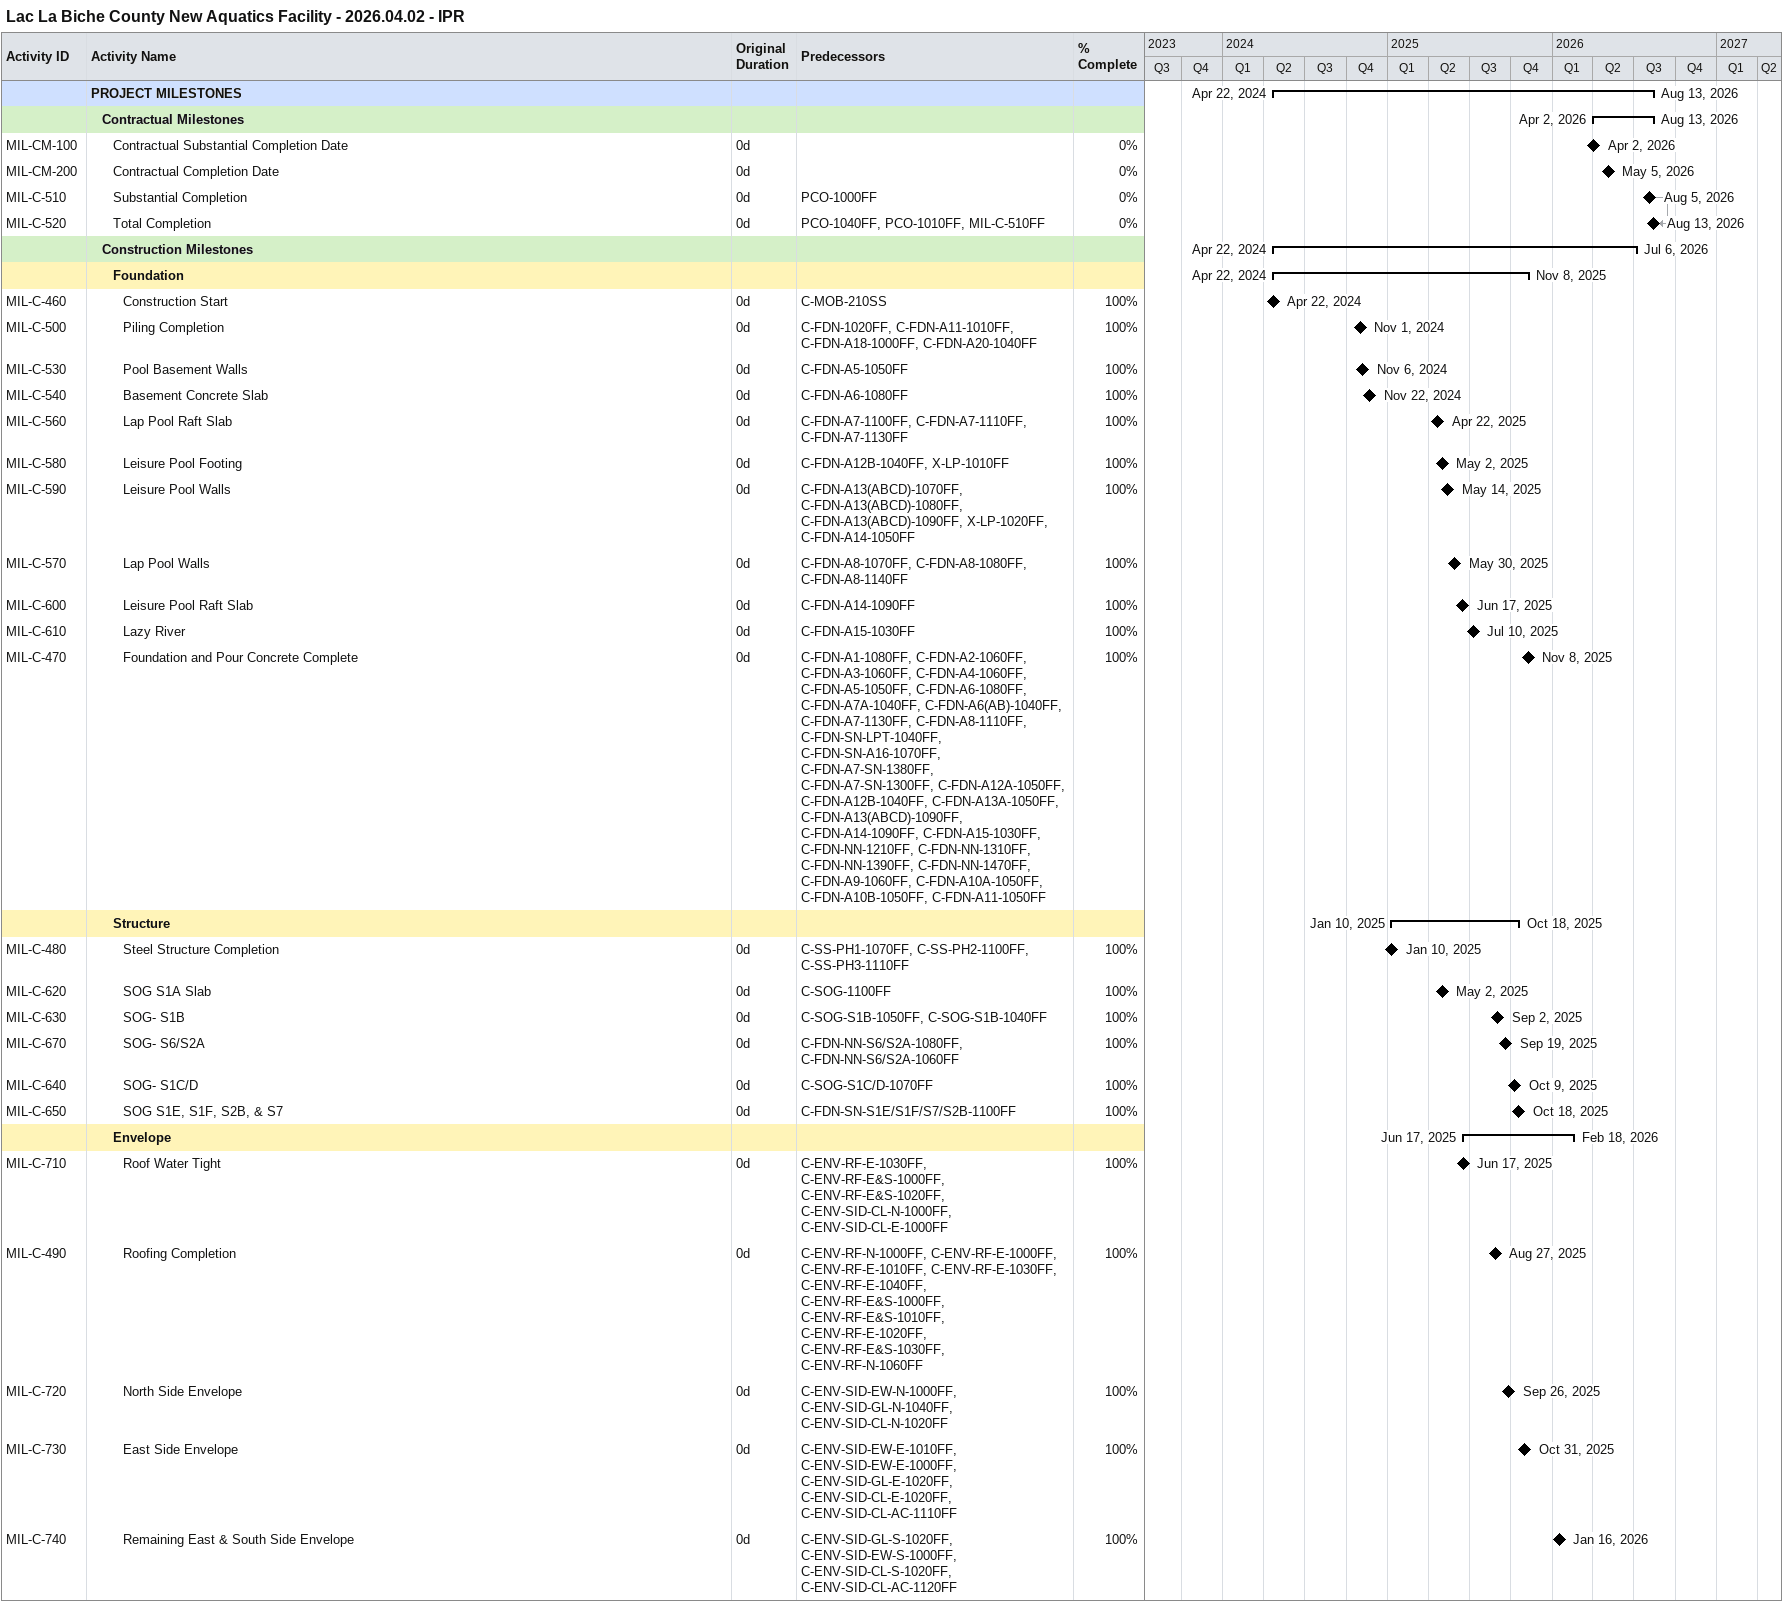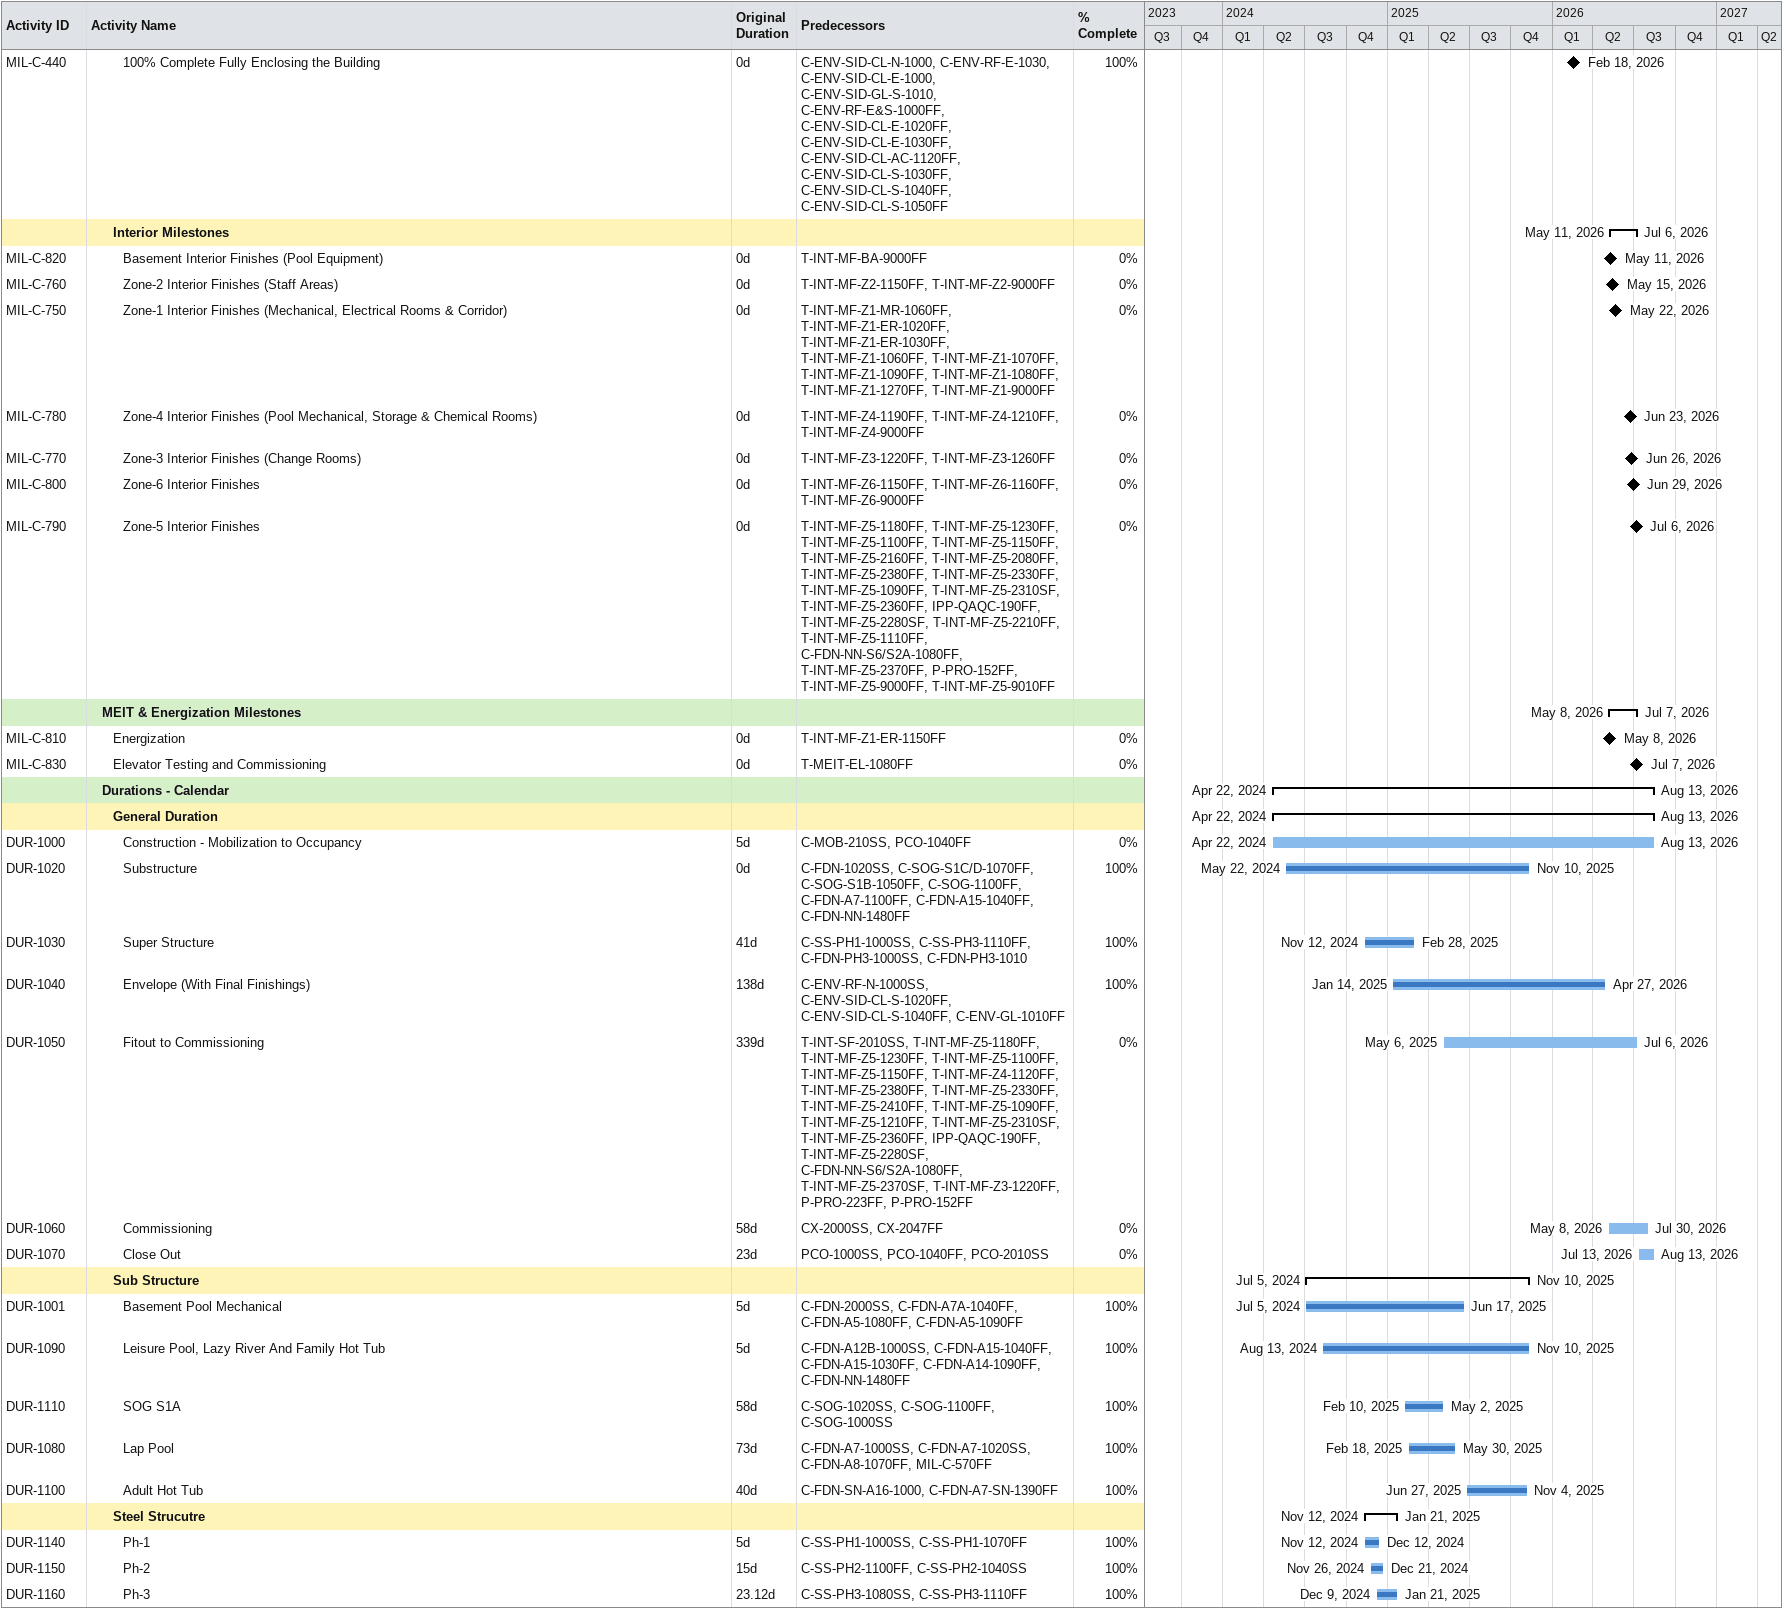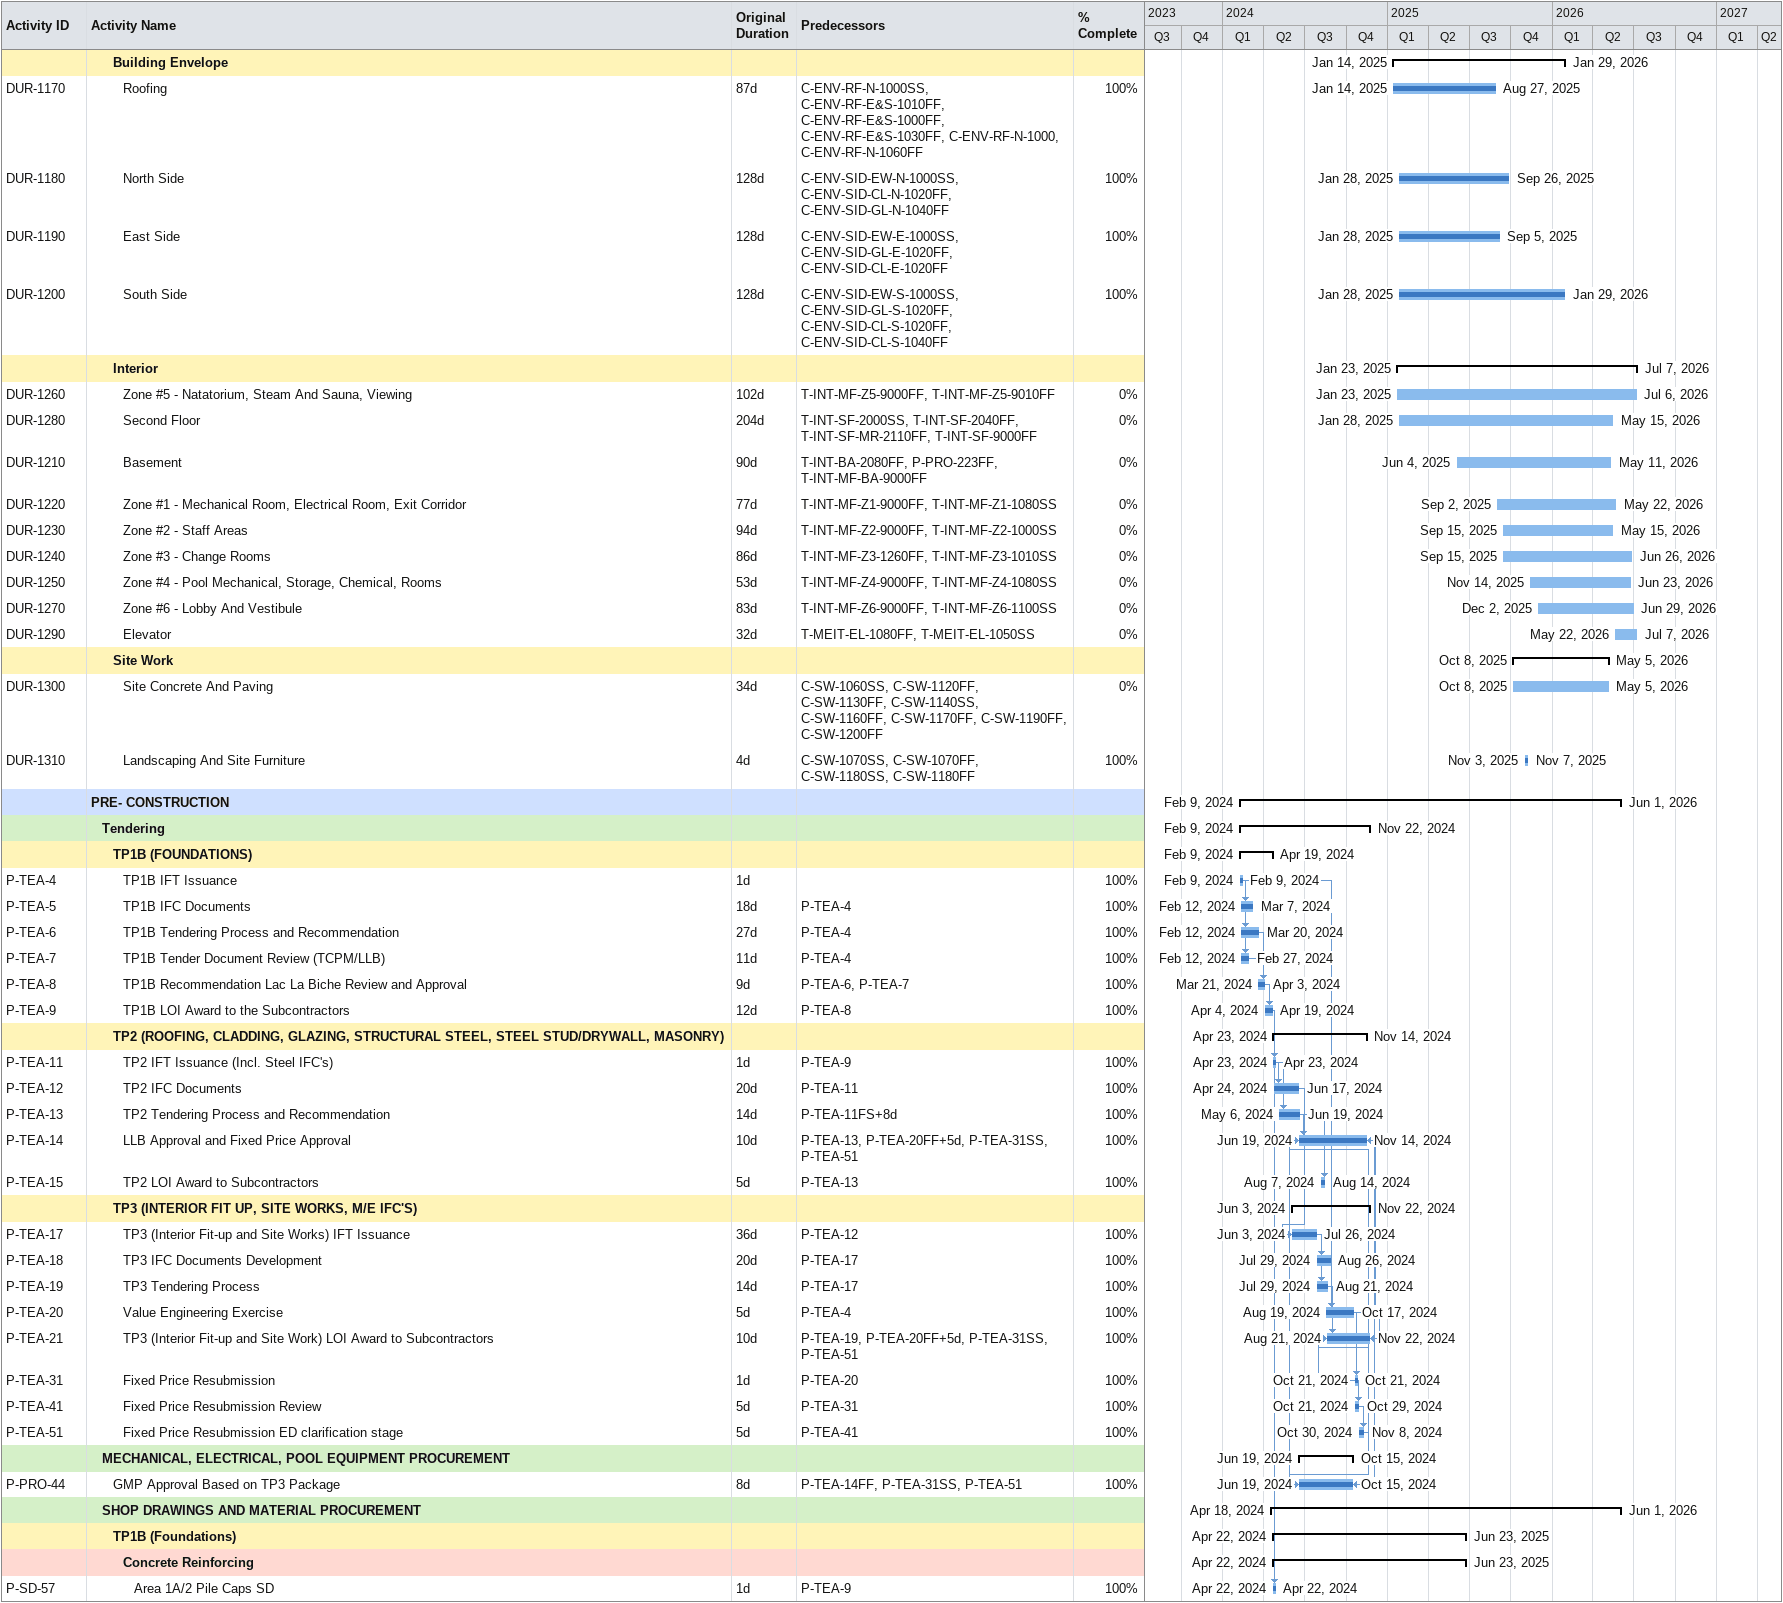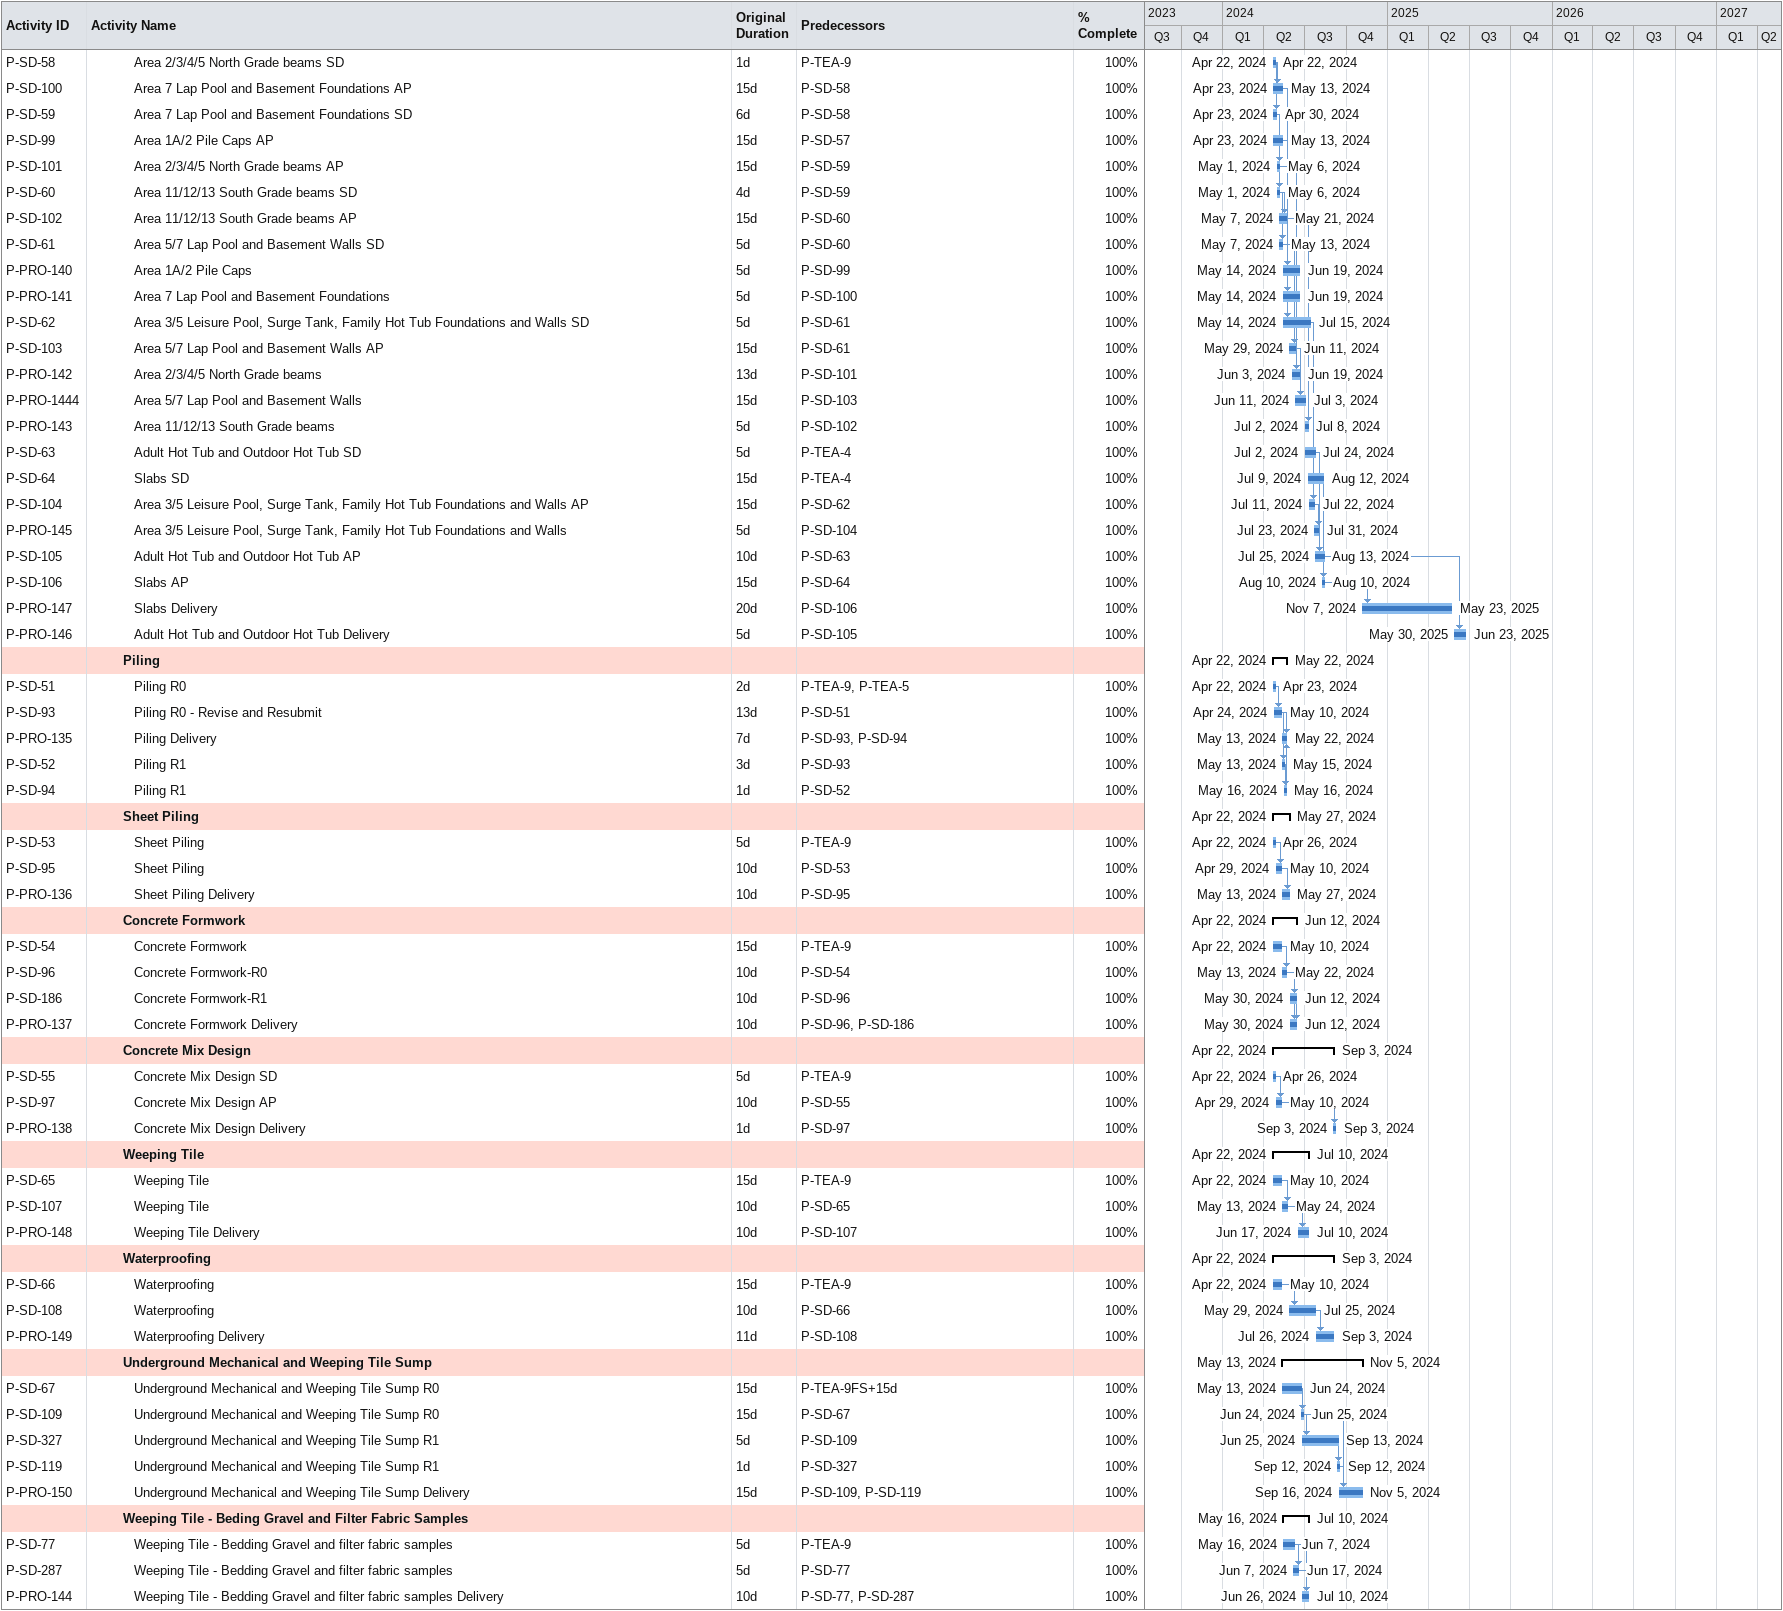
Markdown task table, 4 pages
Lac La Biche County New Aquatics Facility - 2026.04.02 - IPR

| ID | Level | Task | Original duration | Start | Finish | Predecessors | % complete |
|---|---|---|---|---|---|---|---|
|  | 1 | **PROJECT MILESTONES** |  | 2024-04-22 | 2026-08-13 |  |  |
|  | 2 | **Contractual Milestones** |  | 2026-04-02 | 2026-08-13 |  |  |
| MIL-CM-100 | 3 | Contractual Substantial Completion Date | 0d | 2026-04-02 | 2026-04-02 |  | 0 |
| MIL-CM-200 | 3 | Contractual Completion Date | 0d | 2026-05-05 | 2026-05-05 |  | 0 |
| MIL-C-510 | 3 | Substantial Completion | 0d | 2026-08-05 | 2026-08-05 | PCO-1000FF | 0 |
| MIL-C-520 | 3 | Total Completion | 0d | 2026-08-13 | 2026-08-13 | PCO-1040FF, PCO-1010FF, MIL-C-510FF | 0 |
|  | 2 | **Construction Milestones** |  | 2024-04-22 | 2026-07-06 |  |  |
|  | 3 | **Foundation** |  | 2024-04-22 | 2025-11-08 |  |  |
| MIL-C-460 | 4 | Construction Start | 0d | 2024-04-22 | 2024-04-22 | C-MOB-210SS | 100 |
| MIL-C-500 | 4 | Piling Completion | 0d | 2024-11-01 | 2024-11-01 | C-FDN-1020FF, C-FDN-A11-1010FF, C-FDN-A18-1000FF, C-FDN-A20-1040FF | 100 |
| MIL-C-530 | 4 | Pool Basement Walls | 0d | 2024-11-06 | 2024-11-06 | C-FDN-A5-1050FF | 100 |
| MIL-C-540 | 4 | Basement Concrete Slab | 0d | 2024-11-22 | 2024-11-22 | C-FDN-A6-1080FF | 100 |
| MIL-C-560 | 4 | Lap Pool Raft Slab | 0d | 2025-04-22 | 2025-04-22 | C-FDN-A7-1100FF, C-FDN-A7-1110FF, C-FDN-A7-1130FF | 100 |
| MIL-C-580 | 4 | Leisure Pool Footing | 0d | 2025-05-02 | 2025-05-02 | C-FDN-A12B-1040FF, X-LP-1010FF | 100 |
| MIL-C-590 | 4 | Leisure Pool Walls | 0d | 2025-05-14 | 2025-05-14 | C-FDN-A13(ABCD)-1070FF, C-FDN-A13(ABCD)-1080FF, C-FDN-A13(ABCD)-1090FF, X-LP-1020FF, C-FDN-A14-1050FF | 100 |
| MIL-C-570 | 4 | Lap Pool Walls | 0d | 2025-05-30 | 2025-05-30 | C-FDN-A8-1070FF, C-FDN-A8-1080FF, C-FDN-A8-1140FF | 100 |
| MIL-C-600 | 4 | Leisure Pool Raft Slab | 0d | 2025-06-17 | 2025-06-17 | C-FDN-A14-1090FF | 100 |
| MIL-C-610 | 4 | Lazy River | 0d | 2025-07-10 | 2025-07-10 | C-FDN-A15-1030FF | 100 |
| MIL-C-470 | 4 | Foundation and Pour Concrete Complete | 0d | 2025-11-08 | 2025-11-08 | C-FDN-A1-1080FF, C-FDN-A2-1060FF, C-FDN-A3-1060FF, C-FDN-A4-1060FF, C-FDN-A5-1050FF, C-FDN-A6-1080FF, C-FDN-A7A-1040FF, C-FDN-A6(AB)-1040FF, C-FDN-A7-1130FF, C-FDN-A8-1110FF, C-FDN-SN-LPT-1040FF, C-FDN-SN-A16-1070FF, C-FDN-A7-SN-1380FF, C-FDN-A7-SN-1300FF, C-FDN-A12A-1050FF, C-FDN-A12B-1040FF, C-FDN-A13A-1050FF, C-FDN-A13(ABCD)-1090FF, C-FDN-A14-1090FF, C-FDN-A15-1030FF, C-FDN-NN-1210FF, C-FDN-NN-1310FF, C-FDN-NN-1390FF, C-FDN-NN-1470FF, C-FDN-A9-1060FF, C-FDN-A10A-1050FF, C-FDN-A10B-1050FF, C-FDN-A11-1050FF | 100 |
|  | 3 | **Structure** |  | 2025-01-10 | 2025-10-18 |  |  |
| MIL-C-480 | 4 | Steel Structure Completion | 0d | 2025-01-10 | 2025-01-10 | C-SS-PH1-1070FF, C-SS-PH2-1100FF, C-SS-PH3-1110FF | 100 |
| MIL-C-620 | 4 | SOG S1A Slab | 0d | 2025-05-02 | 2025-05-02 | C-SOG-1100FF | 100 |
| MIL-C-630 | 4 | SOG- S1B | 0d | 2025-09-02 | 2025-09-02 | C-SOG-S1B-1050FF, C-SOG-S1B-1040FF | 100 |
| MIL-C-670 | 4 | SOG- S6/S2A | 0d | 2025-09-19 | 2025-09-19 | C-FDN-NN-S6/S2A-1080FF, C-FDN-NN-S6/S2A-1060FF | 100 |
| MIL-C-640 | 4 | SOG- S1C/D | 0d | 2025-10-09 | 2025-10-09 | C-SOG-S1C/D-1070FF | 100 |
| MIL-C-650 | 4 | SOG S1E, S1F, S2B, & S7 | 0d | 2025-10-18 | 2025-10-18 | C-FDN-SN-S1E/S1F/S7/S2B-1100FF | 100 |
|  | 3 | **Envelope** |  | 2025-06-17 | 2026-02-18 |  |  |
| MIL-C-710 | 4 | Roof Water Tight | 0d | 2025-06-17 | 2025-06-17 | C-ENV-RF-E-1030FF, C-ENV-RF-E&S-1000FF, C-ENV-RF-E&S-1020FF, C-ENV-SID-CL-N-1000FF, C-ENV-SID-CL-E-1000FF | 100 |
| MIL-C-490 | 4 | Roofing Completion | 0d | 2025-08-27 | 2025-08-27 | C-ENV-RF-N-1000FF, C-ENV-RF-E-1000FF, C-ENV-RF-E-1010FF, C-ENV-RF-E-1030FF, C-ENV-RF-E-1040FF, C-ENV-RF-E&S-1000FF, C-ENV-RF-E&S-1010FF, C-ENV-RF-E-1020FF, C-ENV-RF-E&S-1030FF, C-ENV-RF-N-1060FF | 100 |
| MIL-C-720 | 4 | North Side Envelope | 0d | 2025-09-26 | 2025-09-26 | C-ENV-SID-EW-N-1000FF, C-ENV-SID-GL-N-1040FF, C-ENV-SID-CL-N-1020FF | 100 |
| MIL-C-730 | 4 | East Side Envelope | 0d | 2025-10-31 | 2025-10-31 | C-ENV-SID-EW-E-1010FF, C-ENV-SID-EW-E-1000FF, C-ENV-SID-GL-E-1020FF, C-ENV-SID-CL-E-1020FF, C-ENV-SID-CL-AC-1110FF | 100 |
| MIL-C-740 | 4 | Remaining East & South Side Envelope | 0d | 2026-01-16 | 2026-01-16 | C-ENV-SID-GL-S-1020FF, C-ENV-SID-EW-S-1000FF, C-ENV-SID-CL-S-1020FF, C-ENV-SID-CL-AC-1120FF | 100 |
| MIL-C-440 | 4 | 100% Complete Fully Enclosing the Building | 0d | 2026-02-18 | 2026-02-18 | C-ENV-SID-CL-N-1000, C-ENV-RF-E-1030, C-ENV-SID-CL-E-1000, C-ENV-SID-GL-S-1010, C-ENV-RF-E&S-1000FF, C-ENV-SID-CL-E-1020FF, C-ENV-SID-CL-E-1030FF, C-ENV-SID-CL-AC-1120FF, C-ENV-SID-CL-S-1030FF, C-ENV-SID-CL-S-1040FF, C-ENV-SID-CL-S-1050FF | 100 |
|  | 3 | **Interior Milestones** |  | 2026-05-11 | 2026-07-06 |  |  |
| MIL-C-820 | 4 | Basement Interior Finishes (Pool Equipment) | 0d | 2026-05-11 | 2026-05-11 | T-INT-MF-BA-9000FF | 0 |
| MIL-C-760 | 4 | Zone-2 Interior Finishes (Staff Areas) | 0d | 2026-05-15 | 2026-05-15 | T-INT-MF-Z2-1150FF, T-INT-MF-Z2-9000FF | 0 |
| MIL-C-750 | 4 | Zone-1 Interior Finishes (Mechanical, Electrical Rooms & Corridor) | 0d | 2026-05-22 | 2026-05-22 | T-INT-MF-Z1-MR-1060FF, T-INT-MF-Z1-ER-1020FF, T-INT-MF-Z1-ER-1030FF, T-INT-MF-Z1-1060FF, T-INT-MF-Z1-1070FF, T-INT-MF-Z1-1090FF, T-INT-MF-Z1-1080FF, T-INT-MF-Z1-1270FF, T-INT-MF-Z1-9000FF | 0 |
| MIL-C-780 | 4 | Zone-4 Interior Finishes (Pool Mechanical, Storage & Chemical Rooms) | 0d | 2026-06-23 | 2026-06-23 | T-INT-MF-Z4-1190FF, T-INT-MF-Z4-1210FF, T-INT-MF-Z4-9000FF | 0 |
| MIL-C-770 | 4 | Zone-3 Interior Finishes (Change Rooms) | 0d | 2026-06-26 | 2026-06-26 | T-INT-MF-Z3-1220FF, T-INT-MF-Z3-1260FF | 0 |
| MIL-C-800 | 4 | Zone-6 Interior Finishes | 0d | 2026-06-29 | 2026-06-29 | T-INT-MF-Z6-1150FF, T-INT-MF-Z6-1160FF, T-INT-MF-Z6-9000FF | 0 |
| MIL-C-790 | 4 | Zone-5 Interior Finishes | 0d | 2026-07-06 | 2026-07-06 | T-INT-MF-Z5-1180FF, T-INT-MF-Z5-1230FF, T-INT-MF-Z5-1100FF, T-INT-MF-Z5-1150FF, T-INT-MF-Z5-2160FF, T-INT-MF-Z5-2080FF, T-INT-MF-Z5-2380FF, T-INT-MF-Z5-2330FF, T-INT-MF-Z5-1090FF, T-INT-MF-Z5-2310SF, T-INT-MF-Z5-2360FF, IPP-QAQC-190FF, T-INT-MF-Z5-2280SF, T-INT-MF-Z5-2210FF, T-INT-MF-Z5-1110FF, C-FDN-NN-S6/S2A-1080FF, T-INT-MF-Z5-2370FF, P-PRO-152FF, T-INT-MF-Z5-9000FF, T-INT-MF-Z5-9010FF | 0 |
|  | 2 | **MEIT & Energization Milestones** |  | 2026-05-08 | 2026-07-07 |  |  |
| MIL-C-810 | 3 | Energization | 0d | 2026-05-08 | 2026-05-08 | T-INT-MF-Z1-ER-1150FF | 0 |
| MIL-C-830 | 3 | Elevator Testing and Commissioning | 0d | 2026-07-07 | 2026-07-07 | T-MEIT-EL-1080FF | 0 |
|  | 2 | **Durations - Calendar** |  | 2024-04-22 | 2026-08-13 |  |  |
|  | 3 | **General Duration** |  | 2024-04-22 | 2026-08-13 |  |  |
| DUR-1000 | 4 | Construction - Mobilization to Occupancy | 5d | 2024-04-22 | 2026-08-13 | C-MOB-210SS, PCO-1040FF | 0 |
| DUR-1020 | 4 | Substructure | 0d | 2024-05-22 | 2025-11-10 | C-FDN-1020SS, C-SOG-S1C/D-1070FF, C-SOG-S1B-1050FF, C-SOG-1100FF, C-FDN-A7-1100FF, C-FDN-A15-1040FF, C-FDN-NN-1480FF | 100 |
| DUR-1030 | 4 | Super Structure | 41d | 2024-11-12 | 2025-02-28 | C-SS-PH1-1000SS, C-SS-PH3-1110FF, C-FDN-PH3-1000SS, C-FDN-PH3-1010 | 100 |
| DUR-1040 | 4 | Envelope (With Final Finishings) | 138d | 2025-01-14 | 2026-04-27 | C-ENV-RF-N-1000SS, C-ENV-SID-CL-S-1020FF, C-ENV-SID-CL-S-1040FF, C-ENV-GL-1010FF | 100 |
| DUR-1050 | 4 | Fitout to Commissioning | 339d | 2025-05-06 | 2026-07-06 | T-INT-SF-2010SS, T-INT-MF-Z5-1180FF, T-INT-MF-Z5-1230FF, T-INT-MF-Z5-1100FF, T-INT-MF-Z5-1150FF, T-INT-MF-Z4-1120FF, T-INT-MF-Z5-2380FF, T-INT-MF-Z5-2330FF, T-INT-MF-Z5-2410FF, T-INT-MF-Z5-1090FF, T-INT-MF-Z5-1210FF, T-INT-MF-Z5-2310SF, T-INT-MF-Z5-2360FF, IPP-QAQC-190FF, T-INT-MF-Z5-2280SF, C-FDN-NN-S6/S2A-1080FF, T-INT-MF-Z5-2370SF, T-INT-MF-Z3-1220FF, P-PRO-223FF, P-PRO-152FF | 0 |
| DUR-1060 | 4 | Commissioning | 58d | 2026-05-08 | 2026-07-30 | CX-2000SS, CX-2047FF | 0 |
| DUR-1070 | 4 | Close Out | 23d | 2026-07-13 | 2026-08-13 | PCO-1000SS, PCO-1040FF, PCO-2010SS | 0 |
|  | 3 | **Sub Structure** |  | 2024-07-05 | 2025-11-10 |  |  |
| DUR-1001 | 4 | Basement Pool Mechanical | 5d | 2024-07-05 | 2025-06-17 | C-FDN-2000SS, C-FDN-A7A-1040FF, C-FDN-A5-1080FF, C-FDN-A5-1090FF | 100 |
| DUR-1090 | 4 | Leisure Pool, Lazy River And Family Hot Tub | 5d | 2024-08-13 | 2025-11-10 | C-FDN-A12B-1000SS, C-FDN-A15-1040FF, C-FDN-A15-1030FF, C-FDN-A14-1090FF, C-FDN-NN-1480FF | 100 |
| DUR-1110 | 4 | SOG S1A | 58d | 2025-02-10 | 2025-05-02 | C-SOG-1020SS, C-SOG-1100FF, C-SOG-1000SS | 100 |
| DUR-1080 | 4 | Lap Pool | 73d | 2025-02-18 | 2025-05-30 | C-FDN-A7-1000SS, C-FDN-A7-1020SS, C-FDN-A8-1070FF, MIL-C-570FF | 100 |
| DUR-1100 | 4 | Adult Hot Tub | 40d | 2025-06-27 | 2025-11-04 | C-FDN-SN-A16-1000, C-FDN-A7-SN-1390FF | 100 |
|  | 3 | **Steel Strucutre** |  | 2024-11-12 | 2025-01-21 |  |  |
| DUR-1140 | 4 | Ph-1 | 5d | 2024-11-12 | 2024-12-12 | C-SS-PH1-1000SS, C-SS-PH1-1070FF | 100 |
| DUR-1150 | 4 | Ph-2 | 15d | 2024-11-26 | 2024-12-21 | C-SS-PH2-1100FF, C-SS-PH2-1040SS | 100 |
| DUR-1160 | 4 | Ph-3 | 23.12d | 2024-12-09 | 2025-01-21 | C-SS-PH3-1080SS, C-SS-PH3-1110FF | 100 |
|  | 3 | **Building Envelope** |  | 2025-01-14 | 2026-01-29 |  |  |
| DUR-1170 | 4 | Roofing | 87d | 2025-01-14 | 2025-08-27 | C-ENV-RF-N-1000SS, C-ENV-RF-E&S-1010FF, C-ENV-RF-E&S-1000FF, C-ENV-RF-E&S-1030FF, C-ENV-RF-N-1000, C-ENV-RF-N-1060FF | 100 |
| DUR-1180 | 4 | North Side | 128d | 2025-01-28 | 2025-09-26 | C-ENV-SID-EW-N-1000SS, C-ENV-SID-CL-N-1020FF, C-ENV-SID-GL-N-1040FF | 100 |
| DUR-1190 | 4 | East Side | 128d | 2025-01-28 | 2025-09-05 | C-ENV-SID-EW-E-1000SS, C-ENV-SID-GL-E-1020FF, C-ENV-SID-CL-E-1020FF | 100 |
| DUR-1200 | 4 | South Side | 128d | 2025-01-28 | 2026-01-29 | C-ENV-SID-EW-S-1000SS, C-ENV-SID-GL-S-1020FF, C-ENV-SID-CL-S-1020FF, C-ENV-SID-CL-S-1040FF | 100 |
|  | 3 | **Interior** |  | 2025-01-23 | 2026-07-07 |  |  |
| DUR-1260 | 4 | Zone #5 - Natatorium, Steam And Sauna, Viewing | 102d | 2025-01-23 | 2026-07-06 | T-INT-MF-Z5-9000FF, T-INT-MF-Z5-9010FF | 0 |
| DUR-1280 | 4 | Second Floor | 204d | 2025-01-28 | 2026-05-15 | T-INT-SF-2000SS, T-INT-SF-2040FF, T-INT-SF-MR-2110FF, T-INT-SF-9000FF | 0 |
| DUR-1210 | 4 | Basement | 90d | 2025-06-04 | 2026-05-11 | T-INT-BA-2080FF, P-PRO-223FF, T-INT-MF-BA-9000FF | 0 |
| DUR-1220 | 4 | Zone #1 - Mechanical Room, Electrical Room, Exit Corridor | 77d | 2025-09-02 | 2026-05-22 | T-INT-MF-Z1-9000FF, T-INT-MF-Z1-1080SS | 0 |
| DUR-1230 | 4 | Zone #2 - Staff Areas | 94d | 2025-09-15 | 2026-05-15 | T-INT-MF-Z2-9000FF, T-INT-MF-Z2-1000SS | 0 |
| DUR-1240 | 4 | Zone #3 - Change Rooms | 86d | 2025-09-15 | 2026-06-26 | T-INT-MF-Z3-1260FF, T-INT-MF-Z3-1010SS | 0 |
| DUR-1250 | 4 | Zone #4 - Pool Mechanical, Storage, Chemical, Rooms | 53d | 2025-11-14 | 2026-06-23 | T-INT-MF-Z4-9000FF, T-INT-MF-Z4-1080SS | 0 |
| DUR-1270 | 4 | Zone #6 - Lobby And Vestibule | 83d | 2025-12-02 | 2026-06-29 | T-INT-MF-Z6-9000FF, T-INT-MF-Z6-1100SS | 0 |
| DUR-1290 | 4 | Elevator | 32d | 2026-05-22 | 2026-07-07 | T-MEIT-EL-1080FF, T-MEIT-EL-1050SS | 0 |
|  | 3 | **Site Work** |  | 2025-10-08 | 2026-05-05 |  |  |
| DUR-1300 | 4 | Site Concrete And Paving | 34d | 2025-10-08 | 2026-05-05 | C-SW-1060SS, C-SW-1120FF, C-SW-1130FF, C-SW-1140SS, C-SW-1160FF, C-SW-1170FF, C-SW-1190FF, C-SW-1200FF | 0 |
| DUR-1310 | 4 | Landscaping And Site Furniture | 4d | 2025-11-03 | 2025-11-07 | C-SW-1070SS, C-SW-1070FF, C-SW-1180SS, C-SW-1180FF | 100 |
|  | 1 | **PRE- CONSTRUCTION** |  | 2024-02-09 | 2026-06-01 |  |  |
|  | 2 | **Tendering** |  | 2024-02-09 | 2024-11-22 |  |  |
|  | 3 | **TP1B (FOUNDATIONS)** |  | 2024-02-09 | 2024-04-19 |  |  |
| P-TEA-4 | 4 | TP1B IFT Issuance | 1d | 2024-02-09 | 2024-02-09 |  | 100 |
| P-TEA-5 | 4 | TP1B IFC Documents | 18d | 2024-02-12 | 2024-03-07 | P-TEA-4 | 100 |
| P-TEA-6 | 4 | TP1B Tendering Process and Recommendation | 27d | 2024-02-12 | 2024-03-20 | P-TEA-4 | 100 |
| P-TEA-7 | 4 | TP1B Tender Document Review (TCPM/LLB) | 11d | 2024-02-12 | 2024-02-27 | P-TEA-4 | 100 |
| P-TEA-8 | 4 | TP1B Recommendation Lac La Biche Review and Approval | 9d | 2024-03-21 | 2024-04-03 | P-TEA-6, P-TEA-7 | 100 |
| P-TEA-9 | 4 | TP1B LOI Award to the Subcontractors | 12d | 2024-04-04 | 2024-04-19 | P-TEA-8 | 100 |
|  | 3 | **TP2 (ROOFING, CLADDING, GLAZING, STRUCTURAL STEEL, STEEL STUD/DRYWALL, MASONRY)** |  | 2024-04-23 | 2024-11-14 |  |  |
| P-TEA-11 | 4 | TP2 IFT Issuance (Incl. Steel IFC's) | 1d | 2024-04-23 | 2024-04-23 | P-TEA-9 | 100 |
| P-TEA-12 | 4 | TP2 IFC Documents | 20d | 2024-04-24 | 2024-06-17 | P-TEA-11 | 100 |
| P-TEA-13 | 4 | TP2 Tendering Process and Recommendation | 14d | 2024-05-06 | 2024-06-19 | P-TEA-11FS+8d | 100 |
| P-TEA-14 | 4 | LLB Approval and Fixed Price Approval | 10d | 2024-06-19 | 2024-11-14 | P-TEA-13, P-TEA-20FF+5d, P-TEA-31SS, P-TEA-51 | 100 |
| P-TEA-15 | 4 | TP2 LOI Award to Subcontractors | 5d | 2024-08-07 | 2024-08-14 | P-TEA-13 | 100 |
|  | 3 | **TP3 (INTERIOR FIT UP, SITE WORKS, M/E IFC'S)** |  | 2024-06-03 | 2024-11-22 |  |  |
| P-TEA-17 | 4 | TP3 (Interior Fit-up and Site Works) IFT Issuance | 36d | 2024-06-03 | 2024-07-26 | P-TEA-12 | 100 |
| P-TEA-18 | 4 | TP3 IFC Documents Development | 20d | 2024-07-29 | 2024-08-26 | P-TEA-17 | 100 |
| P-TEA-19 | 4 | TP3 Tendering Process | 14d | 2024-07-29 | 2024-08-21 | P-TEA-17 | 100 |
| P-TEA-20 | 4 | Value Engineering Exercise | 5d | 2024-08-19 | 2024-10-17 | P-TEA-4 | 100 |
| P-TEA-21 | 4 | TP3 (Interior Fit-up and Site Work) LOI Award to Subcontractors | 10d | 2024-08-21 | 2024-11-22 | P-TEA-19, P-TEA-20FF+5d, P-TEA-31SS, P-TEA-51 | 100 |
| P-TEA-31 | 4 | Fixed Price Resubmission | 1d | 2024-10-21 | 2024-10-21 | P-TEA-20 | 100 |
| P-TEA-41 | 4 | Fixed Price Resubmission Review | 5d | 2024-10-21 | 2024-10-29 | P-TEA-31 | 100 |
| P-TEA-51 | 4 | Fixed Price Resubmission ED clarification stage | 5d | 2024-10-30 | 2024-11-08 | P-TEA-41 | 100 |
|  | 2 | **MECHANICAL, ELECTRICAL, POOL EQUIPMENT PROCUREMENT** |  | 2024-06-19 | 2024-10-15 |  |  |
| P-PRO-44 | 3 | GMP Approval Based on TP3 Package | 8d | 2024-06-19 | 2024-10-15 | P-TEA-14FF, P-TEA-31SS, P-TEA-51 | 100 |
|  | 2 | **SHOP DRAWINGS AND MATERIAL PROCUREMENT** |  | 2024-04-18 | 2026-06-01 |  |  |
|  | 3 | **TP1B (Foundations)** |  | 2024-04-22 | 2025-06-23 |  |  |
|  | 4 | **Concrete Reinforcing** |  | 2024-04-22 | 2025-06-23 |  |  |
| P-SD-57 | 5 | Area 1A/2 Pile Caps SD | 1d | 2024-04-22 | 2024-04-22 | P-TEA-9 | 100 |
| P-SD-58 | 5 | Area 2/3/4/5 North Grade beams SD | 1d | 2024-04-22 | 2024-04-22 | P-TEA-9 | 100 |
| P-SD-100 | 5 | Area 7 Lap Pool and Basement Foundations AP | 15d | 2024-04-23 | 2024-05-13 | P-SD-58 | 100 |
| P-SD-59 | 5 | Area 7 Lap Pool and Basement Foundations SD | 6d | 2024-04-23 | 2024-04-30 | P-SD-58 | 100 |
| P-SD-99 | 5 | Area 1A/2 Pile Caps AP | 15d | 2024-04-23 | 2024-05-13 | P-SD-57 | 100 |
| P-SD-101 | 5 | Area 2/3/4/5 North Grade beams AP | 15d | 2024-05-01 | 2024-05-06 | P-SD-59 | 100 |
| P-SD-60 | 5 | Area 11/12/13 South Grade beams SD | 4d | 2024-05-01 | 2024-05-06 | P-SD-59 | 100 |
| P-SD-102 | 5 | Area 11/12/13 South Grade beams AP | 15d | 2024-05-07 | 2024-05-21 | P-SD-60 | 100 |
| P-SD-61 | 5 | Area 5/7 Lap Pool and Basement Walls SD | 5d | 2024-05-07 | 2024-05-13 | P-SD-60 | 100 |
| P-PRO-140 | 5 | Area 1A/2 Pile Caps | 5d | 2024-05-14 | 2024-06-19 | P-SD-99 | 100 |
| P-PRO-141 | 5 | Area 7 Lap Pool and Basement Foundations | 5d | 2024-05-14 | 2024-06-19 | P-SD-100 | 100 |
| P-SD-62 | 5 | Area 3/5 Leisure Pool, Surge Tank, Family Hot Tub Foundations and Walls SD | 5d | 2024-05-14 | 2024-07-15 | P-SD-61 | 100 |
| P-SD-103 | 5 | Area 5/7 Lap Pool and Basement Walls AP | 15d | 2024-05-29 | 2024-06-11 | P-SD-61 | 100 |
| P-PRO-142 | 5 | Area 2/3/4/5 North Grade beams | 13d | 2024-06-03 | 2024-06-19 | P-SD-101 | 100 |
| P-PRO-1444 | 5 | Area 5/7 Lap Pool and Basement Walls | 15d | 2024-06-11 | 2024-07-03 | P-SD-103 | 100 |
| P-PRO-143 | 5 | Area 11/12/13 South Grade beams | 5d | 2024-07-02 | 2024-07-08 | P-SD-102 | 100 |
| P-SD-63 | 5 | Adult Hot Tub and Outdoor Hot Tub SD | 5d | 2024-07-02 | 2024-07-24 | P-TEA-4 | 100 |
| P-SD-64 | 5 | Slabs SD | 15d | 2024-07-09 | 2024-08-12 | P-TEA-4 | 100 |
| P-SD-104 | 5 | Area 3/5 Leisure Pool, Surge Tank, Family Hot Tub Foundations and Walls AP | 15d | 2024-07-11 | 2024-07-22 | P-SD-62 | 100 |
| P-PRO-145 | 5 | Area 3/5 Leisure Pool, Surge Tank, Family Hot Tub Foundations and Walls | 5d | 2024-07-23 | 2024-07-31 | P-SD-104 | 100 |
| P-SD-105 | 5 | Adult Hot Tub and Outdoor Hot Tub AP | 10d | 2024-07-25 | 2024-08-13 | P-SD-63 | 100 |
| P-SD-106 | 5 | Slabs AP | 15d | 2024-08-10 | 2024-08-10 | P-SD-64 | 100 |
| P-PRO-147 | 5 | Slabs Delivery | 20d | 2024-11-07 | 2025-05-23 | P-SD-106 | 100 |
| P-PRO-146 | 5 | Adult Hot Tub and Outdoor Hot Tub Delivery | 5d | 2025-05-30 | 2025-06-23 | P-SD-105 | 100 |
|  | 4 | **Piling** |  | 2024-04-22 | 2024-05-22 |  |  |
| P-SD-51 | 5 | Piling R0 | 2d | 2024-04-22 | 2024-04-23 | P-TEA-9, P-TEA-5 | 100 |
| P-SD-93 | 5 | Piling R0 - Revise and Resubmit | 13d | 2024-04-24 | 2024-05-10 | P-SD-51 | 100 |
| P-PRO-135 | 5 | Piling Delivery | 7d | 2024-05-13 | 2024-05-22 | P-SD-93, P-SD-94 | 100 |
| P-SD-52 | 5 | Piling R1 | 3d | 2024-05-13 | 2024-05-15 | P-SD-93 | 100 |
| P-SD-94 | 5 | Piling R1 | 1d | 2024-05-16 | 2024-05-16 | P-SD-52 | 100 |
|  | 4 | **Sheet Piling** |  | 2024-04-22 | 2024-05-27 |  |  |
| P-SD-53 | 5 | Sheet Piling | 5d | 2024-04-22 | 2024-04-26 | P-TEA-9 | 100 |
| P-SD-95 | 5 | Sheet Piling | 10d | 2024-04-29 | 2024-05-10 | P-SD-53 | 100 |
| P-PRO-136 | 5 | Sheet Piling Delivery | 10d | 2024-05-13 | 2024-05-27 | P-SD-95 | 100 |
|  | 4 | **Concrete Formwork** |  | 2024-04-22 | 2024-06-12 |  |  |
| P-SD-54 | 5 | Concrete Formwork | 15d | 2024-04-22 | 2024-05-10 | P-TEA-9 | 100 |
| P-SD-96 | 5 | Concrete Formwork-R0 | 10d | 2024-05-13 | 2024-05-22 | P-SD-54 | 100 |
| P-SD-186 | 5 | Concrete Formwork-R1 | 10d | 2024-05-30 | 2024-06-12 | P-SD-96 | 100 |
| P-PRO-137 | 5 | Concrete Formwork Delivery | 10d | 2024-05-30 | 2024-06-12 | P-SD-96, P-SD-186 | 100 |
|  | 4 | **Concrete Mix Design** |  | 2024-04-22 | 2024-09-03 |  |  |
| P-SD-55 | 5 | Concrete Mix Design SD | 5d | 2024-04-22 | 2024-04-26 | P-TEA-9 | 100 |
| P-SD-97 | 5 | Concrete Mix Design AP | 10d | 2024-04-29 | 2024-05-10 | P-SD-55 | 100 |
| P-PRO-138 | 5 | Concrete Mix Design Delivery | 1d | 2024-09-03 | 2024-09-03 | P-SD-97 | 100 |
|  | 4 | **Weeping Tile** |  | 2024-04-22 | 2024-07-10 |  |  |
| P-SD-65 | 5 | Weeping Tile | 15d | 2024-04-22 | 2024-05-10 | P-TEA-9 | 100 |
| P-SD-107 | 5 | Weeping Tile | 10d | 2024-05-13 | 2024-05-24 | P-SD-65 | 100 |
| P-PRO-148 | 5 | Weeping Tile Delivery | 10d | 2024-06-17 | 2024-07-10 | P-SD-107 | 100 |
|  | 4 | **Waterproofing** |  | 2024-04-22 | 2024-09-03 |  |  |
| P-SD-66 | 5 | Waterproofing | 15d | 2024-04-22 | 2024-05-10 | P-TEA-9 | 100 |
| P-SD-108 | 5 | Waterproofing | 10d | 2024-05-29 | 2024-07-25 | P-SD-66 | 100 |
| P-PRO-149 | 5 | Waterproofing Delivery | 11d | 2024-07-26 | 2024-09-03 | P-SD-108 | 100 |
|  | 4 | **Underground Mechanical and Weeping Tile Sump** |  | 2024-05-13 | 2024-11-05 |  |  |
| P-SD-67 | 5 | Underground Mechanical and Weeping Tile Sump R0 | 15d | 2024-05-13 | 2024-06-24 | P-TEA-9FS+15d | 100 |
| P-SD-109 | 5 | Underground Mechanical and Weeping Tile Sump R0 | 15d | 2024-06-24 | 2024-06-25 | P-SD-67 | 100 |
| P-SD-327 | 5 | Underground Mechanical and Weeping Tile Sump R1 | 5d | 2024-06-25 | 2024-09-13 | P-SD-109 | 100 |
| P-SD-119 | 5 | Underground Mechanical and Weeping Tile Sump R1 | 1d | 2024-09-12 | 2024-09-12 | P-SD-327 | 100 |
| P-PRO-150 | 5 | Underground Mechanical and Weeping Tile Sump Delivery | 15d | 2024-09-16 | 2024-11-05 | P-SD-109, P-SD-119 | 100 |
|  | 4 | **Weeping Tile - Beding Gravel and Filter Fabric Samples** |  | 2024-05-16 | 2024-07-10 |  |  |
| P-SD-77 | 5 | Weeping Tile - Bedding Gravel and filter fabric samples | 5d | 2024-05-16 | 2024-06-07 | P-TEA-9 | 100 |
| P-SD-287 | 5 | Weeping Tile - Bedding Gravel and filter fabric samples | 5d | 2024-06-07 | 2024-06-17 | P-SD-77 | 100 |
| P-PRO-144 | 5 | Weeping Tile - Bedding Gravel and filter fabric samples Delivery | 10d | 2024-06-26 | 2024-07-10 | P-SD-77, P-SD-287 | 100 |
